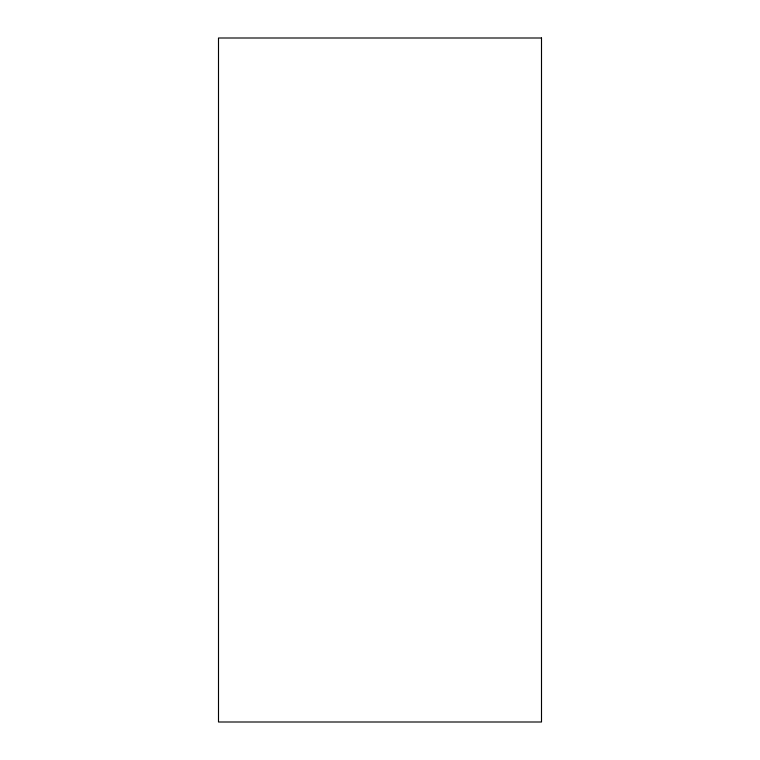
<?xml version="1.0" encoding="UTF-8"?>
<svg xmlns="http://www.w3.org/2000/svg" width="760" height="760" viewBox="0 0 760 760"><rect width="100%" height="100%" fill="white"/><g stroke="black" fill="none" stroke-linecap="round" stroke-linejoin="round"><path stroke-width="1.14" d="M541.5 38L218.5 38L218.5 722L541.5 722L541.5 38"/></g></svg>
